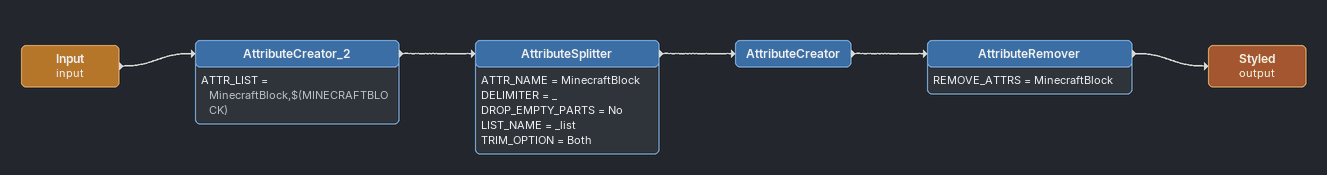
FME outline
Input (input)
    -> AttributeCreator_2
AttributeCreator_2
    ATTR_LIST = MinecraftBlock,$(MINECRAFTBLOCK)
    -> AttributeSplitter
AttributeSplitter
    ATTR_NAME = MinecraftBlock
    DELIMITER = _
    DROP_EMPTY_PARTS = No
    LIST_NAME = _list
    TRIM_OPTION = Both
    -> AttributeCreator
AttributeCreator
    -> AttributeRemover
AttributeRemover
    REMOVE_ATTRS = MinecraftBlock
    -> Styled (output)
Styled (output)
